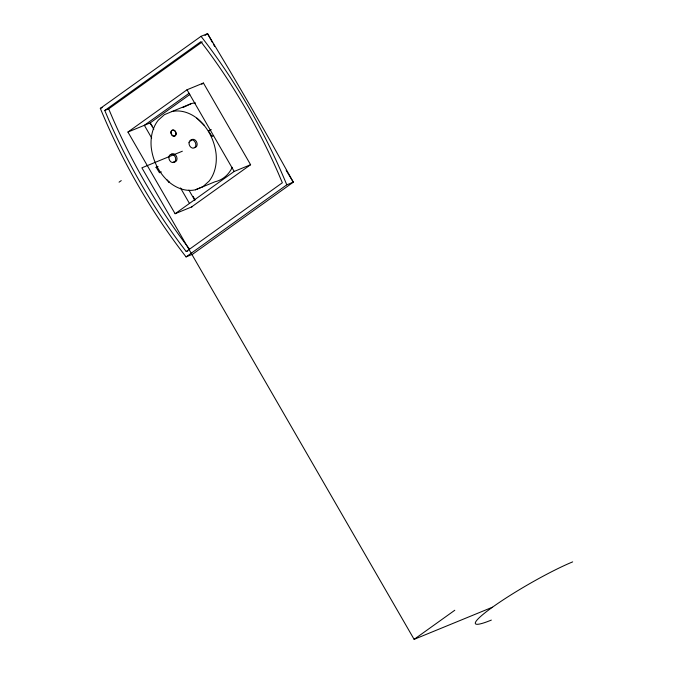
<?xml version="1.0" encoding="UTF-8"?>
<svg xmlns="http://www.w3.org/2000/svg" width="673" height="673" viewBox="0 0 673 673"><rect width="100%" height="100%" fill="white"/><g stroke="black" fill="none" stroke-linecap="round" stroke-linejoin="round"><path stroke-width="1.01" d="M182.98 107.529L191.469 103.516A41.003 31.017 67.7 0 1 195.54 102.961M100.327 108.395L201.034 36.325L207.562 33.65L229.047 69.512A353.72 29.494 60.6 0 1 272.077 144.047L293.31 182.164L192.604 254.226L186.076 256.909A497.01 375.988 67.7 0 1 100.327 108.395L102.195 107.63M205.004 35.484L207.562 33.65L212.592 42.752M104.761 110.473L200.891 41.676L207.217 50.021A492.695 372.724 67.7 0 1 278.159 172.902L282.349 182.77L186.219 251.559L179.893 243.214A492.695 372.724 67.7 0 1 108.95 120.341L104.761 110.473L108.673 108.866L202.262 41.894M192.461 206.603L175.098 213.728L127.937 132.043L187.018 89.77L203.423 83.031M189.088 93.295L144.35 125.313L151.686 138.015M201.749 84.243L203.431 83.031L250.592 164.717L191.511 206.99M189.803 94.548L150.129 122.94L127.937 132.043M119.062 182.173L121.258 180.608M155.951 167.35L158.037 166.45M211.305 129.679L208.42 130.856L211.911 136.232M175.098 213.728L234.179 171.447L250.583 164.717M186.076 256.909L286.782 184.839L293.31 182.164L286.168 170.345M182.358 151.215L141.885 167.821L414.122 639.35L454.788 610.251M191.469 103.516L164.405 114.662L158.239 120.223A41.003 31.017 67.7 0 0 151.215 147.168C152.763 161.091 159.518 174.341 170.471 183.182A41.003 31.017 67.7 0 0 195.448 189.794L215.032 181.76A41.003 31.017 67.7 0 0 232.294 167.299M195.448 189.794L202.926 186.69L209.093 181.13A41.003 31.017 67.7 0 0 216.126 154.184C214.578 140.304 207.848 127.096 196.962 118.229L196.861 118.17A41.003 31.017 67.7 0 0 171.884 111.55M211.751 136.35L213.669 135.559M161.36 171.935L159.442 172.725L156.111 167.232M186.219 251.559L187.784 250.92M414.122 639.35L492.468 607.206A65.348 7.512 -30 0 1 572.673 561.879M196.861 118.17L204.138 125.186M167.055 179.893L169.217 182.442L168.603 181.382M189.5 249.119L183.813 241.607A492.695 372.724 67.7 0 1 112.871 118.726L108.673 108.866M152.451 126.406L150.129 122.94L153.797 129.292M187.018 89.77L234.179 171.447M188.903 190.097L194.674 200.083M180.507 187.935L189.416 203.364M213.602 44.569L214.603 46.395M491.34 620.085A65.348 7.512 -30 0 1 492.468 607.206M190.535 141.212A4.316 3.264 67.7 0 1 196.423 141.549A4.316 3.264 67.7 0 1 194.253 147.648M170.833 154.79A4.316 3.264 67.7 0 1 176.747 156.986A4.316 3.264 67.7 0 1 173.213 161.865M193.185 196.415A497.01 319.986 54.4 0 1 195.027 200.041M201.034 36.325A497.01 375.988 67.7 0 1 286.782 184.839M189.02 142.735A4.316 3.264 67.7 0 0 193.807 148.085A4.316 3.264 67.7 0 0 194.472 141.187A4.316 3.264 67.7 0 0 189.02 142.735M168.873 157.154A4.316 3.264 67.7 0 0 173.668 162.504A4.316 3.264 67.7 0 0 174.332 155.598A4.316 3.264 67.7 0 0 168.873 157.154M170.967 132.186A3.239 2.448 67.7 0 0 174.576 136.182A3.239 2.448 67.7 0 0 175.047 130.999A3.239 2.448 67.7 0 0 170.967 132.186M171.06 132.202A3.121 2.364 67.7 0 0 174.526 136.072A3.121 2.364 67.7 0 0 175.005 131.084A3.121 2.364 67.7 0 0 171.06 132.202"/></g></svg>
